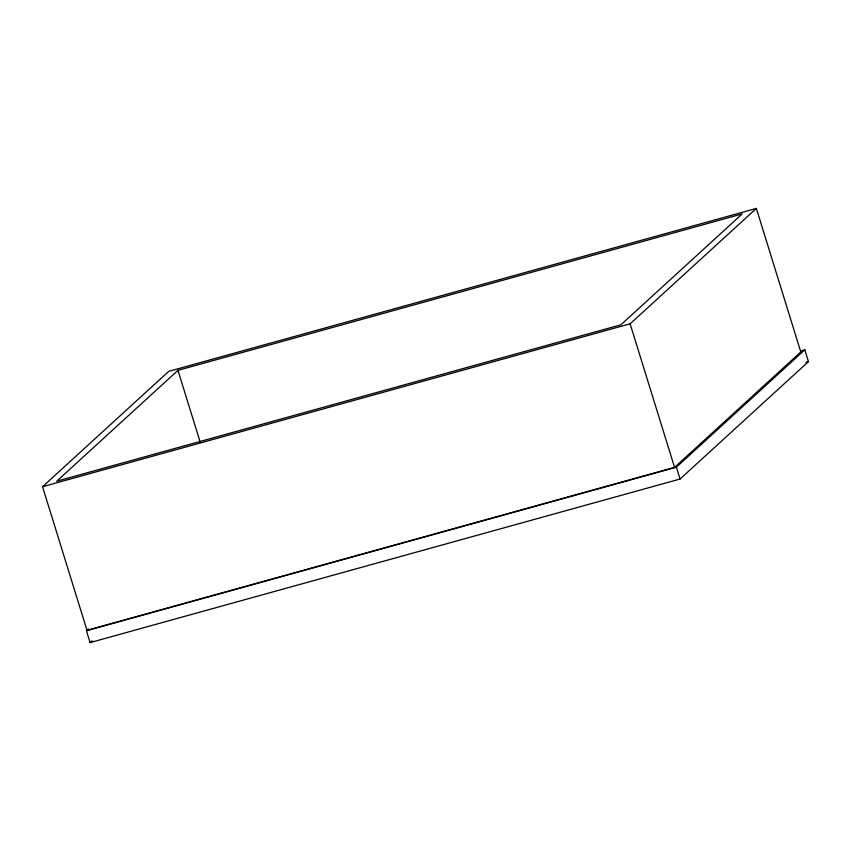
<?xml version="1.0" encoding="UTF-8"?>
<svg xmlns="http://www.w3.org/2000/svg" width="851" height="851" viewBox="0 0 851 851"><rect width="100%" height="100%" fill="white"/><g stroke="black" fill="none" stroke-linecap="round" stroke-linejoin="round"><path stroke-width="1.28" d="M42.55 486.729L168.785 371.313L756.358 208.41L800.791 351.963L674.556 467.38L86.983 630.293L42.55 486.729L630.123 323.827L756.358 208.41M177.965 370.345L56.687 481.23L620.943 324.795L742.21 213.909L177.965 370.345L200.176 442.126M800.951 350.867L804.791 349.804L808.45 361.632L680.066 479.028L90.1 642.59L86.44 630.761L88.387 628.985M90.1 642.59L92.046 640.814M86.44 630.761L676.407 467.188L804.791 349.804M805.886 362.345L808.45 361.632M676.407 467.188L680.066 479.028M630.123 323.827L674.556 467.38"/></g></svg>
